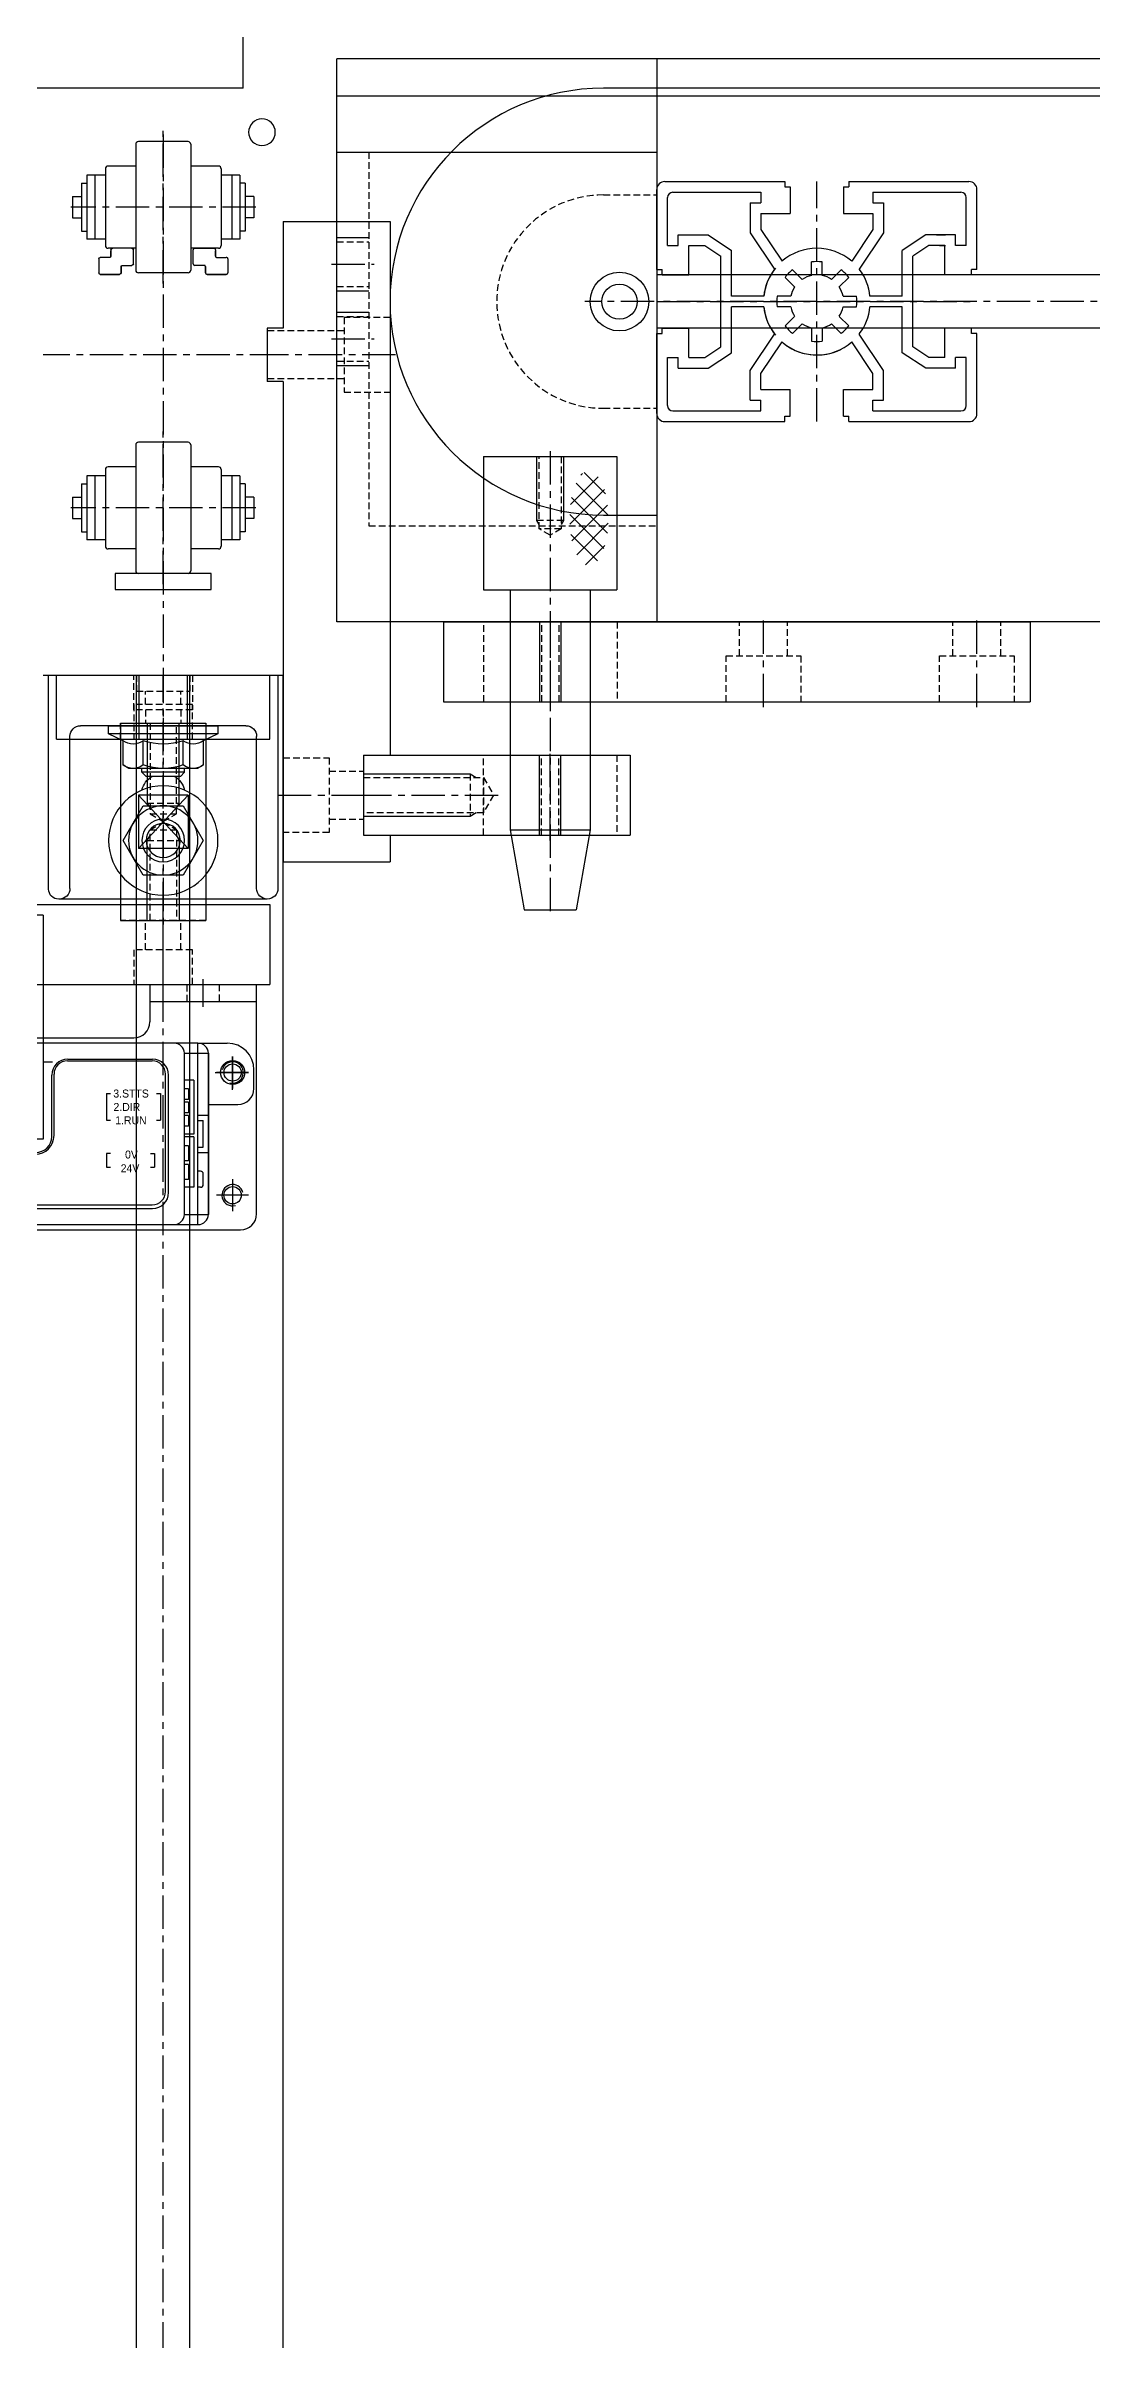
# Model space of a CAD drawing. Header units: inches. Extents: x 0 to 77285, y -118 to 40065.
# Drawn here: x 23850 to 24045.9, y 2276.9 to 2706.8 of the extents above; entities that cross this region are included whole.
import ezdxf

# ---------------------------------------------------------------- set-up
doc = ezdxf.new("R2010")
doc.units = ezdxf.units.IN
doc.header["$LTSCALE"] = 5
doc.header["$MEASUREMENT"] = 0
for name, pattern in [('CENTER', [2, 1.25, -0.25, 0.25, -0.25]), ('HIDDEN', [0.375, 0.25, -0.125]), ('PHANTOM', [2.5, 1.25, -0.25, 0.25, -0.25, 0.25, -0.25])]:
    doc.linetypes.add(name, pattern=pattern)
for name, color, linetype in [('11', 1, 'CENTER'), ('22', 2, 'HIDDEN'), ('44', 4, 'Continuous'), ('77', 40, 'HIDDEN'), ('99', 181, 'Continuous'), ('A', 8, 'Continuous'), ('B', 123, 'Continuous'), ('G', 231, 'Continuous'), ('T', 3, 'Continuous'), ('Y', 60, 'Continuous')]:
    doc.layers.add(name, color=color, linetype=linetype)
doc.layers.add('33', color=3, linetype='PHANTOM', lineweight=9)
doc.styles.add('SCI', font='')
doc.styles.get('SCI').set_extended_font_data('Gulim')
doc.dimstyles.new('SCH', dxfattribs={"dimtxt": 2.5, "dimasz": 2, "dimexe": 1.25, "dimexo": 0.625, "dimtad": 1, "dimdec": 8, "dimtxsty": 'SCI', "dimcen": 2.5, "dimclrd": 4, "dimclre": 4, "dimclrt": 7, "dimadec": 8, "dimazin": 2, "dimtfac": 1, "dimtdec": 8, "dimtmove": 0, "dimatfit": 3, "dimfxl": 1, "dimarcsym": 0})

# ---------------------------------------------------------------- blocks, each defined once
blk = doc.blocks.new('A$Ce3b21f13')
for p, q in [((60, -1.5), (60, -107)), ((60, -1.5), (60, -107)), ((60, -1.5), (60, -107)), ((2390, -1.5), (60, -1.5)), ((60, -8.5), (0, -8.5)), ((0, -107), (0, -8.5)), ((2390, -8.5), (60, -8.5)), ((0, -19), (60, -19)), ((0, -19), (60, -19)), ((61.5, -24.5), (84, -24.5)), ((84, -24.5), (84, -25.5)), ((84, -25.5), (85, -25.5)), ((85, -25.5), (85, -30.5)), ((95, -25.5), (95, -30.5)), ((95, -25.5), (96, -25.5)), ((96, -24.5), (96, -25.5)), ((96, -24.5), (118.5, -24.5)), ((60, -41), (60, -26)), ((62, -36.5), (62, -27.5)), ((63, -26.5), (79.5, -26.5)), ((77.5, -28.5), (79.5, -28.5)), ((77.5, -28.5), (77.5, -34.11)), ((79.5, -26.5), (79.5, -28.5)), ((100.5, -26.5), (100.5, -28.5)), ((100.5, -26.5), (117, -26.5)), ((100.5, -28.5), (102.5, -28.5)), ((102.5, -28.5), (102.5, -34.11)), ((118, -36.5), (118, -27.5)), ((120, -41), (120, -26)), ((77.5, -34.11), (82.05, -40.93)), ((79.5, -30.5), (79.5, -33.5)), ((79.5, -30.5), (85, -30.5)), ((79.5, -33.5), (83.46, -39.44)), ((95, -30.5), (100.5, -30.5)), ((100.5, -33.5), (96.54, -39.44)), ((102.5, -34.11), (97.95, -40.93)), ((100.5, -30.5), (100.5, -33.5)), ((62, -36.5), (64, -36.5)), ((64, -34.5), (69.61, -34.5)), ((64, -36.5), (64, -34.5)), ((66, -36.5), (69, -36.5)), ((66, -42), (66, -36.5)), ((69, -36.5), (72, -38.5)), ((69.61, -34.5), (74, -37.43)), ((72, -55.5), (72, -38.5)), ((74, -46), (74, -37.43)), ((110.39, -34.5), (106, -37.43)), ((106, -46), (106, -37.43)), ((111, -36.5), (108, -38.5)), ((108, -55.5), (108, -38.5)), ((116, -34.5), (110.39, -34.5)), ((114, -36.5), (111, -36.5)), ((112.39, -34.5), (114.08, -34.5)), ((113, -36.5), (114.08, -36.5)), ((114, -42), (114, -36.5)), ((116, -36.5), (116, -34.5)), ((118, -36.5), (116, -36.5)), ((60, -41), (61, -41)), ((2390, -42), (60, -42)), ((61, -42), (61, -41)), ((61, -42), (66, -42)), ((85.83, -44.24), (84.04, -42.45)), ((87.24, -42.83), (85.45, -41.04)), ((89, -42.1), (89, -39.57)), ((91, -42.1), (91, -39.57)), ((92.76, -42.83), (94.55, -41.04)), ((94.17, -44.24), (95.96, -42.45)), ((119, -42), (114, -42)), ((119, -42), (119, -41)), ((120, -41), (119, -41)), ((80.05, -46), (74, -46)), ((85.1, -46), (82.57, -46)), ((94.9, -46), (97.43, -46)), ((106, -46), (99.95, -46)), ((74, -56.57), (74, -48)), ((80.05, -48), (74, -48)), ((85.1, -48), (82.57, -48)), ((85.83, -49.76), (84.04, -51.55)), ((87.24, -51.17), (85.45, -52.96)), ((92.76, -51.17), (94.55, -52.96)), ((94.17, -49.76), (95.96, -51.55)), ((94.9, -48), (97.43, -48)), ((106, -48), (99.95, -48)), ((106, -56.57), (106, -48)), ((2390, -52), (60, -52)), ((60, -68), (60, -53)), ((60, -53), (61, -53)), ((61, -53), (61, -52)), ((61, -52), (66, -52)), ((66, -57.5), (66, -52)), ((69, -57.5), (72, -55.5)), ((77.5, -59.89), (82.05, -53.07)), ((79.5, -60.5), (83.46, -54.56)), ((89, -51.9), (89, -54.43)), ((91, -51.9), (91, -54.43)), ((100.5, -60.5), (96.54, -54.56)), ((102.5, -59.89), (97.95, -53.07)), ((111, -57.5), (108, -55.5)), ((114, -57.5), (114, -52)), ((119, -52), (114, -52)), ((119, -53), (119, -52)), ((120, -53), (119, -53)), ((120, -68), (120, -53)), ((62, -66.5), (62, -57.5)), ((62, -57.5), (64, -57.5)), ((64, -59.5), (64, -57.5)), ((64, -59.5), (69.61, -59.5)), ((66, -57.5), (69, -57.5)), ((69.61, -59.5), (74, -56.57)), ((77.5, -65.5), (77.5, -59.89)), ((102.5, -65.5), (102.5, -59.89)), ((110.39, -59.5), (106, -56.57)), ((116, -59.5), (110.39, -59.5)), ((114, -57.5), (111, -57.5)), ((116, -59.5), (116, -57.5)), ((118, -57.5), (116, -57.5)), ((118, -66.5), (118, -57.5)), ((79.5, -63.5), (79.5, -60.5)), ((79.5, -63.5), (85, -63.5)), ((85, -68.5), (85, -63.5)), ((95, -68.5), (95, -63.5)), ((95, -63.5), (100.5, -63.5)), ((100.5, -63.5), (100.5, -60.5)), ((63, -67.5), (79.5, -67.5)), ((77.5, -65.5), (79.5, -65.5)), ((79.5, -67.5), (79.5, -65.5)), ((84, -69.5), (84, -68.5)), ((84, -68.5), (85, -68.5)), ((95, -68.5), (96, -68.5)), ((96, -69.5), (96, -68.5)), ((100.5, -65.5), (102.5, -65.5)), ((100.5, -67.5), (100.5, -65.5)), ((100.5, -67.5), (117, -67.5)), ((61.5, -69.5), (84, -69.5)), ((96, -69.5), (118.5, -69.5)), ((60, -107), (0, -107)), ((2390, -107), (60, -107))]:
    blk.add_line(p, q)
for radius in [5.5, 3.3]:
    blk.add_circle((53, -47), radius)
for centre, radius, start, end in [((61.5, -26), 1.5, 90, 180), ((118.5, -26), 1.5, 0, 90), ((63, -27.5), 1, 90, 180), ((117, -27.5), 1, 0, 90), ((90, -47), 10, 49.1403, 130.8597), ((90, -47), 10, 140.9719, 174.2608), ((90, -47), 10, 142.644, 174.2608), ((90, -47), 7.5, 127.3377, 142.6623), ((90, -47), 5, 101.537, 123.463), ((90, -47), 7.5, 82.3377, 97.6623), ((90, -47), 5, 56.537, 78.463), ((90, -47), 7.5, 37.3377, 52.6623), ((90, -47), 10, 5.7392, 37.356), ((90, -47), 7.5, 172.3377, 187.6623), ((90, -47), 5, 146.537, 168.463), ((90, -47), 5, 11.537, 33.463), ((90, -47), 7.5, 352.3377, 7.6623), ((90, -47), 10, 185.7392, 217.356), ((90, -47), 10, 185.7392, 219.0281), ((90, -47), 7.5, 217.3377, 232.6623), ((90, -47), 5, 191.537, 213.463), ((90, -47), 5, 236.537, 258.463), ((90, -47), 5, 281.537, 303.463), ((90, -47), 5, 326.537, 348.463), ((90, -47), 7.5, 307.3377, 322.6623), ((90, -47), 10, 322.644, 354.2608), ((90, -47), 10, 229.1403, 296.5204), ((90, -47), 10, 230.7393, 310.8597), ((90, -47), 7.5, 262.3377, 277.6623), ((61.5, -68), 1.5, 180, 270), ((63, -66.5), 1, 180, 270), ((117, -66.5), 1, 270, 0), ((118.5, -68), 1.5, 270, 0)]:
    blk.add_arc(centre, radius, start, end)
at = {"layer": '11'}
for p, q in [((90, -69.5), (90, -24.5)), ((-1, -40), (7, -40)), ((59.5, -47), (46.5, -47)), ((2390, -47), (60, -47)), ((60, -47), (120, -47)), ((-1, -54), (7, -54))]:
    blk.add_line(p, q, dxfattribs=at)
at = {"layer": '22'}
for p, q in [((6, -19), (6, -89)), ((50, -27), (60, -27)), ((0, -35.81), (6, -35.81)), ((0, -44.19), (6, -44.19)), ((0, -49.81), (6, -49.81)), ((0, -58.19), (6, -58.19)), ((50, -67), (60, -67)), ((6, -89), (60, -89))]:
    blk.add_line(p, q, dxfattribs=at)
blk.add_arc((50, -47), 20, 90, 270, dxfattribs=at)
at = {"layer": 'B'}
for p, q in [((60, -7), (50, -7)), ((2390, -7), (60, -7)), ((50, -87), (60, -87))]:
    blk.add_line(p, q, dxfattribs=at)
blk.add_arc((50, -47), 40, 90, 270, dxfattribs=at)
at = {"layer": 'G'}
for p in [(60, -1.5), (0, -8.5)]:
    blk.add_line(p, (0, -1.5), dxfattribs=at)
at = {"layer": 'T'}
for p, q in [((0, -35), (6, -35)), ((0, -45), (6, -45)), ((0, -49), (6, -49)), ((0, -59), (6, -59))]:
    blk.add_line(p, q, dxfattribs=at)
blk = doc.blocks.new('A$C5A8004F1')
at = {"layer": '11'}
for p, q in [((0, 41.34), (0, -60)), ((-22.5, 0), (22.5, 0))]:
    blk.add_line(p, q, dxfattribs=at)
blk = doc.blocks.new('A$C681845F8')
for p, q in [((12.2, 26.1), (12.2, 2.5)), ((22, 26.6), (12.7, 26.6)), ((22.5, 26.1), (22.5, 2.5)), ((6.5, 21.5), (6.5, 7.1)), ((12.2, 22), (7, 22)), ((27.7, 22), (22.5, 22)), ((28.2, 21.5), (28.2, 7.1)), ((2, 18.8), (2, 9.8)), ((2, 18.8), (3, 18.8)), ((3, 20.3), (3, 8.3)), ((6.5, 20.3), (3, 20.3)), ((4.5, 20.3), (4.5, 8.3)), ((31.7, 20.3), (28.2, 20.3)), ((30.2, 20.3), (30.2, 8.3)), ((31.7, 20.3), (31.7, 8.3)), ((32.7, 18.8), (31.7, 18.8)), ((32.7, 18.8), (32.7, 9.8)), ((0.35, 16.28), (0.35, 12.31)), ((0.35, 16.28), (2, 16.28)), ((34.35, 16.28), (32.7, 16.28)), ((34.35, 16.28), (34.35, 12.31)), ((0.35, 12.31), (2, 12.31)), ((2, 9.8), (3, 9.8)), ((32.7, 9.8), (31.7, 9.8)), ((34.35, 12.31), (32.7, 12.31)), ((6.5, 8.3), (3, 8.3)), ((12.2, 6.6), (7, 6.6)), ((27.7, 6.6), (22.5, 6.6)), ((31.7, 8.3), (28.2, 8.3)), ((22, 2), (12.7, 2))]:
    blk.add_line(p, q)
for centre, start, end in [((12.7, 26.1), 90, 180), ((22, 26.1), 0, 90), ((7, 21.5), 90, 180), ((27.7, 21.5), 0, 90), ((7, 7.1), 180, 270), ((27.7, 7.1), 270, 0), ((12.7, 2.5), 180, 270), ((22, 2.5), 270, 0)]:
    blk.add_arc(centre, 0.5, start, end)
at = {"layer": '11'}
for p, q in [((17.35, 0), (17.35, 28.6)), ((34.7, 14.3), (0, 14.3))]:
    blk.add_line(p, q, dxfattribs=at)
blk = doc.blocks.new('34543e5435435')
at = {"color": 6}
for p, q in [((-4.6, -2.3), (-4.6, 1.3)), ((-4.6, 1.3), (-4.6, -2.3)), ((-4.3, 1.6), (-3.1, 1.6)), ((-3.1, 1.6), (-4.3, 1.6)), ((-2.9, 1.8), (-2.9, 3.6)), ((-2.6, 3.9), (0, 3.9)), ((0.3, 3.6), (0.3, 0)), ((-1.7, -2.6), (-4.3, -2.6)), ((-1.7, -2.6), (-4.3, -2.6)), ((-1.4, -0.5), (-1.4, -2.3)), ((-1.4, -0.5), (-1.4, -2.3)), ((0, -0.3), (-1.2, -0.3)), ((-1.2, -0.3), (-0.2, -0.3))]:
    blk.add_line(p, q, dxfattribs=at)
for centre, radius, start, end in [((-4.3, 1.3), 0.3, 90, 180), ((-4.3, 1.3), 0.3, 90, 180), ((-3.1, 1.8), 0.2, 270, 0), ((-3.1, 1.8), 0.2, 270, 0), ((-2.6, 3.6), 0.3, 90, 180), ((0, 3.6), 0.3, 0, 90), ((0, 0), 0.3, 270, 0), ((-4.3, -2.3), 0.3, 180, 270), ((-4.3, -2.3), 0.3, 180, 270), ((-1.7, -2.3), 0.3, 270, 0), ((-1.7, -2.3), 0.3, 270, 0), ((-1.2, -0.5), 0.2, 90, 180), ((-1.2, -0.5), 0.2, 90, 180)]:
    blk.add_arc(centre, radius, start, end, dxfattribs=at)
blk = doc.blocks.new('A$C41a9233e')
at = {"layer": 'G'}
blk.add_lwpolyline([(-9, 19.77), (9, 19.77), (9, 16.77), (-9, 16.77)], close=True, dxfattribs=at)
blk.add_circle((-18.5, 102.48), 2.5, dxfattribs=at)
blk.add_blockref('A$C5A8004F1', (0, 60.73))
at = {"layer": 'B', "linetype": 'Continuous', "extrusion": (0, 0, -1), "zscale": -1}
for p in [(-17.35, 74.13), (-17.35, 17.77)]:
    blk.add_blockref('A$C681845F8', p, dxfattribs=at)
at = {"layer": 'G', "xscale": -1, "rotation": 270}
blk.add_blockref('34543e5435435', (-9.5, 80.43), dxfattribs=at)
at = {"layer": 'G', "rotation": 90.00000000000001}
blk.add_blockref('34543e5435435', (9.5, 80.43), dxfattribs=at)
blk = doc.blocks.new('A$C5cfc03fb')
at = {"layer": '11'}
blk.add_line((0, 0), (0, 100), dxfattribs=at)
blk.add_blockref('A$C41a9233e', (-135, -0.73))
at = {"xscale": -1}
blk.add_blockref('A$C41a9233e', (135, -0.73), dxfattribs=at)
blk = doc.blocks.new('A$Cae29cbc6')
for p, q in [((10, 0), (10, -15)), ((10, 0), (120, 0)), ((120, 0), (120, -15)), ((10, -15), (120, -15))]:
    blk.add_line(p, q)
at = {"layer": '11'}
for p, q in [((30.08, -16), (30.08, 1)), ((70, -16), (70, 1)), ((110, -16), (110, 1))]:
    blk.add_line(p, q, dxfattribs=at)
at = {"layer": '22'}
for p, q in [((17.58, -15), (17.58, 0)), ((28.46, -15), (28.46, 0)), ((31.7, -15), (31.7, 0)), ((42.58, 0), (42.58, -15)), ((65.5, -6.4), (65.5, 0)), ((74.5, -6.4), (74.5, 0)), ((105.5, -6.4), (105.5, 0)), ((114.5, -6.4), (114.5, 0)), ((63, -15), (63, -6.4)), ((63, -6.4), (77, -6.4)), ((77, -6.4), (77, -15)), ((103, -15), (103, -6.4)), ((103, -6.4), (117, -6.4)), ((117, -6.4), (117, -15))]:
    blk.add_line(p, q, dxfattribs=at)
at = {"layer": 'T'}
for p, q in [((28.08, -15), (28.08, 0)), ((32.08, -15), (32.08, 0))]:
    blk.add_line(p, q, dxfattribs=at)
blk = doc.blocks.new('A$Cb0f354e5')
for p, q in [((13, 37, 0), (-3, 37, 0)), ((-3, 37, 0), (-3, 0)), ((13, 37, 0), (13, 0)), ((0.34, 23.5, 0), (9.66, 23.5, 0)), ((0.34, 23.5, 0), (0.34, 13.5, 0)), ((9.66, 23.5, 0), (9.66, 13.5, 0)), ((0.34, 13.5, 0), (9.66, 13.5, 0)), ((13, 0), (-3, 0))]:
    blk.add_line(p, q)
at = {"layer": '11'}
blk.add_line((5, 38, 0), (5, -1), dxfattribs=at)
at = {"layer": '22'}
for p, q in [((2.54, 20, 0), (2.54, 37, 0)), ((7.46, 37, 0), (7.46, 20, 0)), ((8, 22, 0), (2, 22, 0)), ((5, 18.58, 0), (2.54, 20, 0)), ((7.46, 20, 0), (2.54, 20, 0)), ((5, 18.42, 0), (2.54, 17, 0)), ((7.46, 20, 0), (5, 18.58, 0)), ((7.46, 17, 0), (5, 18.42, 0)), ((8, 15, 0), (2, 15, 0)), ((2.54, 17, 0), (2.54, 0, 0)), ((7.46, 17, 0), (2.54, 17, 0)), ((7.46, 0, 0), (7.46, 17, 0))]:
    blk.add_line(p, q, dxfattribs=at)
at = {"layer": 'A'}
for p, q in [((9.66, 13.5, 0), (0.34, 23.5, 0)), ((0.34, 13.5, 0), (9.66, 23.5, 0))]:
    blk.add_line(p, q, dxfattribs=at)
at = {"layer": 'T'}
for p, q in [((2, 22, 0), (2, 37, 0)), ((8, 37, 0), (8, 22, 0)), ((2.54, 21.06, 0), (2, 22, 0)), ((8, 22, 0), (7.46, 21.06, 0)), ((2.54, 15.94, 0), (2, 15, 0)), ((2, 15, 0), (2, 0, 0)), ((8, 15, 0), (7.46, 15.94, 0)), ((8, 0, 0), (8, 15, 0))]:
    blk.add_line(p, q, dxfattribs=at)
blk = doc.blocks.new('A$Cc19e61f4')
for p, q in [((-20, 12), (20, 12)), ((-20, 0), (-20, 12)), ((-5.5, 5.5, 0), (-5.5, 12, 0)), ((5.5, 12, 0), (5.5, 5.5, 0)), ((20, 0), (20, 12)), ((5.5, 5.5, 0), (-5.5, 5.5, 0)), ((-3.3, 5.5, 0), (-3.3, 3, 0)), ((3.3, 5.5, 0), (3.3, 3, 0)), ((-20, 0), (20, 0)), ((-8, 0), (-8, 3)), ((-8, 3), (8, 3)), ((8, 3), (8, 0))]:
    blk.add_line(p, q)
at = {"layer": '11'}
blk.add_line((0, 13, 0), (0, -1, 0), dxfattribs=at)
blk = doc.blocks.new('A$Ce1e81472')
for p, q in [((0, 12), (40, 12)), ((0, 0), (0, 12)), ((15, 12, 0), (15, 9, 0)), ((15, 9), (25, 9)), ((16.7, 6.5, 0), (16.7, 9, 0)), ((23.3, 6.5, 0), (23.3, 9, 0)), ((25, 12, 0), (25, 9, 0)), ((40, 0), (40, 12)), ((25.5, 6.5, 0), (14.5, 6.5, 0)), ((14.5, 6.5, 0), (14.5, 0, 0)), ((25.5, 0, 0), (25.5, 6.5, 0)), ((0, 0), (40, 0))]:
    blk.add_line(p, q)
at = {"layer": '11'}
blk.add_line((20, 13, 0), (20, -1, 0), dxfattribs=at)
blk = doc.blocks.new('A$C3dc8191a')
for p, q in [((0, 12), (40, 12)), ((0, 0), (0, 12)), ((15.5, 0), (15.5, 12)), ((24.5, 12), (24.5, 0)), ((40, 0), (40, 12)), ((0, 0), (40, 0))]:
    blk.add_line(p, q)
at = {"layer": '11'}
blk.add_line((20, 13), (20, -1), dxfattribs=at)
blk = doc.blocks.new('A$C8b1ceeae')
for p, q in [((-10, 0), (10, 0)), ((-10, 0), (-10, -43)), ((10, 0), (10, -7)), ((100, 0), (120, 0)), ((100, 0), (100, -7)), ((120, -43), (120, 0)), ((-10, -3.2), (10, -3.2)), ((100, -3.2), (120, -3.2)), ((13, -10), (97, -10)), ((-7, -46), (117, -46))]:
    blk.add_line(p, q)
for centre in [(-5.5, -16.5), (115.5, -16.5), (-5.5, -39.5), (115.5, -39.5)]:
    blk.add_circle(centre, 1.62)
for centre, start, end in [((13, -7), 180, 270), ((97, -7), 270, 0), ((-7, -43), 180, 270), ((117, -43), 270, 0)]:
    blk.add_arc(centre, 3, start, end)
at = {"layer": '11'}
for p, q in [((0, -4.2), (0, 1)), ((110, -4.2), (110, 1)), ((-2.5, -16.5), (-8.5, -16.5)), ((-5.5, -13.5), (-5.5, -19.5)), ((118.5, -16.5), (112.5, -16.5)), ((115.5, -13.5), (115.5, -19.5)), ((-5.5, -36.5), (-5.5, -42.5)), ((115.5, -36.5), (115.5, -42.5)), ((-8.5, -39.5), (-2.5, -39.5)), ((118.5, -39.5), (112.5, -39.5))]:
    blk.add_line(p, q, dxfattribs=at)
at = {"layer": '22'}
for p, q in [((-3, -3.2), (-3, 0)), ((3, 0), (3, -3.2)), ((107, -3.2), (107, 0)), ((113, 0), (113, -3.2))]:
    blk.add_line(p, q, dxfattribs=at)
at = {"layer": 'T'}
for centre, start, end in [((-5.5, -16.5), 15, 285), ((115.5, -16.5), 255, 165), ((-5.5, -39.5), 255, 165), ((115.5, -39.5), 15, 285)]:
    blk.add_arc(centre, 2, start, end, dxfattribs=at)
blk = doc.blocks.new('A$C9c3b0687E')
for p, q in [((114.5, 28.5), (8.5, 28.5)), ((114.5, 28.5), (8.5, 28.5)), ((111.5, 28.5), (111.5, 28.5)), ((112, -3.6), (112, 26.6)), ((112, 26.6), (116.49, 26.6)), ((114.5, 28.5), (120, 28.5)), ((114.5, -5.5), (114.5, 28.5)), ((114.5, 4.5), (114.5, 26.6)), ((116.5, 26.6), (116.49, -3.6)), ((116.49, -3.6), (116.5, 26.6)), ((87.1, 11), (87.1, 22.5)), ((87.53, 11.19), (87.53, 22.69)), ((90.03, 25.19), (105.93, 25.19)), ((90.1, 25.5), (106, 25.5)), ((108.43, 0.69), (108.43, 22.69)), ((109, 0.5), (109, 22.5)), ((113.7, 21.57), (112, 21.57)), ((113.7, 21.57), (113.7, 11.42)), ((125, 20), (125, 23.5)), ((97.37, 19.05), (98.12, 19.05)), ((97.37, 19.05), (97.37, 14.05)), ((106.73, 19.05), (107.48, 19.05)), ((107.48, 19.05), (107.48, 14.05)), ((112.7, 19.92), (112, 19.92)), ((112.7, 17.92), (112, 17.92)), ((112.7, 17.42), (112, 17.42)), ((112.7, 19.92), (112.7, 17.92)), ((112.7, 17.42), (112.7, 15.42)), ((97.37, 14.05), (98.12, 14.05)), ((106.73, 14.05), (107.48, 14.05)), ((112.7, 15.42), (112, 15.42)), ((112.7, 14.92), (112, 14.92)), ((112.7, 12.92), (112, 12.92)), ((112.7, 14.92), (112.7, 12.92)), ((114.5, 15), (116.5, 15)), ((114.5, 14), (115.5, 14)), ((115.5, 9), (115.5, 14)), ((116.5, 17), (122, 17)), ((113.7, 11.42), (112, 11.42)), ((113.7, 10.93), (112, 10.93)), ((112.7, 9.23), (112, 9.23)), ((112.7, 9.23), (112.7, 6.43)), ((113.7, 10.93), (113.7, 1.53)), ((114.5, 9), (115.5, 9)), ((98.12, 7.81), (97.37, 7.81)), ((97.37, 7.81), (97.37, 5.26)), ((97.37, 5.26), (98.12, 5.26)), ((105.62, 7.81), (106.37, 7.81)), ((105.62, 5.26), (106.37, 5.26)), ((106.37, 7.81), (106.37, 5.26)), ((112.7, 6.43), (112, 6.43)), ((112.7, 5.73), (112, 5.73)), ((112.7, 5.73), (112.7, 2.93)), ((114.5, 8), (116.5, 8)), ((115, 4.5), (114.5, 4.5)), ((112.7, 2.93), (112, 2.93)), ((113.7, 1.53), (112, 1.53)), ((115, 1.5), (114.5, 1.5)), ((114.5, -3.6), (114.5, 1.5)), ((115.5, 2), (115.5, 4)), ((16.43, -1.81), (105.93, -1.81)), ((16.5, -2.5), (106, -2.5)), ((112, -3.6), (116.49, -3.6)), ((6.5, -5.5), (114.5, -5.5)), ((6.5, -5.5), (114.5, -5.5))]:
    blk.add_line(p, q)
blk.add_circle((121, 23), 2.25)
for centre, radius, start, end in [((110, 26.5), 2, 2.9928, 89.9448), ((114.5, 26.5), 2, 2.9928, 89.9448), ((120, 23.5), 5, 0, 90), ((90.1, 22.5), 3, 90, 180), ((90.03, 22.69), 2.5, 90, 180), ((105.93, 22.69), 2.5, 0, 90), ((106, 22.5), 3, 0, 90), ((122, 20), 3, 270, 0), ((84.03, 11.19), 3.5, 270, 0), ((84.1, 11), 3, 270, 0), ((115, 4), 0.5, 0, 90), ((105.93, 0.69), 2.5, 270, 0), ((106, 0.5), 3, 270, 0), ((115, 2), 0.5, 270, 0), ((110, -3.5), 2, 270.0552, 357.0072), ((114.5, -3.5), 2, 270, 357.134)]:
    blk.add_arc(centre, radius, start, end)
at = {"layer": '11'}
for p, q in [((121, 19.75), (121, 26.25)), ((117.75, 23), (124.25, 23))]:
    blk.add_line(p, q, dxfattribs=at)
at = {"style": 'SCI'}
for s, p in [('3.STTS', (98.64, 18.31)), ('2.DIR', (98.67, 15.79)), ('1.RUN', (99, 13.29)), ('24V', (100.02, 4.3)), ('0V', (100.84, 6.88))]:
    blk.add_text(s, height=1.5, dxfattribs=at).set_placement(p)
blk = doc.blocks.new('A$C8a6ad95f')
for p, q in [((-155, 15, 0), (155, 15, 0)), ((-155, 15, 0), (-155, 0, 0)), ((155, 15, 0), (155, 0, 0)), ((-155, 0, 0), (155, 0, 0))]:
    blk.add_line(p, q)
at = {"layer": '11'}
for p, q in [((-135, -1, 0), (-135, 16, 0)), ((-77.5, -1, 0), (-77.5, 16, 0)), ((-30, -1), (-30, 16)), ((0, 16), (0, -1)), ((30, -1), (30, 16)), ((77.5, -1, 0), (77.5, 16, 0)), ((135, -1, 0), (135, 16, 0))]:
    blk.add_line(p, q, dxfattribs=at)
at = {"layer": '22'}
for p, q in [((-143, 15, 0), (-143, 12, 0)), ((-127, 15, 0), (-127, 12, 0)), ((-23, 0), (-23, 15)), ((23, 15), (23, 0)), ((127, 15, 0), (127, 12, 0)), ((143, 15, 0), (143, 12, 0)), ((-143, 12, 0), (-127, 12, 0)), ((-138.3, 6.5, 0), (-138.3, 12, 0)), ((-131.7, 6.5, 0), (-131.7, 12, 0)), ((143, 12, 0), (127, 12, 0)), ((131.7, 6.5, 0), (131.7, 12, 0)), ((138.3, 6.5, 0), (138.3, 12, 0)), ((-140.5, 0, 0), (-140.5, 6.5, 0)), ((-140.5, 6.5, 0), (-129.5, 6.5, 0)), ((-129.5, 6.5, 0), (-129.5, 0, 0)), ((140.5, 6.5, 0), (129.5, 6.5, 0)), ((129.5, 6.5, 0), (129.5, 0, 0)), ((140.5, 0, 0), (140.5, 6.5, 0))]:
    blk.add_line(p, q, dxfattribs=at)
at = {"layer": '77'}
for p, q in [((-91.5, 0, 0), (-91.5, 15, 0)), ((-63.5, 0, 0), (-63.5, 15, 0)), ((-33.32, 0), (-33.32, 15)), ((-26.68, 0), (-26.68, 15)), ((26.68, 0), (26.68, 15)), ((33.32, 0), (33.32, 15)), ((63.5, 0, 0), (63.5, 15, 0)), ((91.5, 0, 0), (91.5, 15, 0))]:
    blk.add_line(p, q, dxfattribs=at)
at = {"layer": 'T'}
for p, q in [((-34, 0), (-34, 15)), ((-26, 0), (-26, 15)), ((26, 0), (26, 15)), ((34, 0), (34, 15))]:
    blk.add_line(p, q, dxfattribs=at)
blk = doc.blocks.new('A$C9345a28b')
for name, p in [('A$C3dc8191a', (240, -12, 0)), ('A$C8a6ad95f', (125, -58, 0))]:
    blk.add_blockref(name, p)
at = {"xscale": -1}
blk.add_blockref('A$Cb0f354e5', (265, -46, 0), dxfattribs=at)
at = {"layer": '22'}
blk.add_blockref('A$Cc19e61f4', (260, -12, 0), dxfattribs=at)
at = {"layer": '77'}
blk.add_blockref('A$Ce1e81472', (240, -12, 0), dxfattribs=at)
at = {"layer": '99'}
blk.add_blockref('A$C9c3b0687E', (152, -97.5, 0), dxfattribs=at)
at = {"layer": 'Y'}
blk.add_blockref('A$C8b1ceeae', (157.5, -58, 0), dxfattribs=at)
blk = doc.blocks.new('A$C368a4807')
blk.add_blockref('A$C9345a28b', (0, 0))
blk = doc.blocks.new('A$C632A6005')
for p, q in [((-21.5, 0), (-21.5, -40)), ((21.5, 0), (-21.5, 0)), ((21.5, -40.1), (21.5, 0)), ((-17.5, -40), (-17.5, -11.5)), ((-15.5, -9.5), (15.5, -9.5)), ((10.25, -9.5), (-10.25, -9.5)), ((-10.25, -9.5), (-10.25, -11)), ((-10.25, -11), (10.25, -11)), ((-10.25, -11), (-7.51, -12.3)), ((-7.51, -12.3), (-7.51, -16.89)), ((-3.75, -16.86), (-3.75, -12.3)), ((3.76, -16.86), (3.76, -12.3)), ((7.51, -12.3), (10.25, -11)), ((7.51, -16.89), (7.51, -12.3)), ((10.25, -11), (10.25, -9.5)), ((17.5, -40), (17.5, -11.5)), ((-7.51, -16.89), (-6.44, -17.5)), ((6.45, -17.5), (7.51, -16.89)), ((-6.44, -17.5), (6.45, -17.5)), ((-4, -18.2), (-4, -17.5)), ((-4, -18.2), (4, -18.2)), ((-3.2, -19), (-4, -18.2)), ((-3.2, -19), (3.2, -19)), ((3.2, -19), (4, -18.2)), ((4, -18.2), (4, -17.5)), ((-3.75, -24.5), (-7.5, -31)), ((3.75, -24.5), (-3.75, -24.5)), ((7.51, -31), (3.75, -24.5)), ((-7.5, -31), (-3.75, -37.5)), ((3.75, -37.5), (7.51, -31)), ((-3.75, -37.5), (3.75, -37.5)), ((-19.5, -42), (19.6, -42))]:
    blk.add_line(p, q)
for radius in [10.25, 6.5, 4, 3.2]:
    blk.add_circle((0, -31), radius)
for centre, radius, start, end in [((-15.5, -11.5), 2, 90, 180), ((-5.63, -9.89), 3.06, 232.1211, 307.8789), ((0, -1.68), 11.26, 250.5288, 289.4712), ((5.63, -9.89), 3.06, 232.1211, 307.8789), ((15.5, -11.5), 2, 0, 90), ((-5.63, -14.44), 3.06, 232.1211, 307.8789), ((0, -6.24), 11.26, 250.5288, 289.4712), ((5.63, -14.44), 3.06, 232.1211, 307.8789), ((0, -22.5), 4.1, 121.3886, 166.7272), ((0, -22.5), 4.1, 13.2728, 58.6114), ((-19.5, -40), 2, 180, 270), ((-19.5, -40), 2, 270, 0), ((19.5, -40), 2, 180, 270), ((19.6, -40.1), 1.9, 270, 0)]:
    blk.add_arc(centre, radius, start, end)
blk = doc.blocks.new('af!@$!2^^&&@$aD읾ㅇㄹA$C5BB358B1')
for p, q in [((1.74, 42), (43.74, 42)), ((1.74, 42), (1.74, 0)), ((43.74, 42), (43.74, 32.5)), ((12.24, 32.5), (11.24, 31.5)), ((43.74, 32.5), (11.24, 0)), ((11.24, 31.5), (11.24, 0)), ((12.24, 32.5), (43.74, 32.5)), ((13.99, 32.5), (34.49, 32.5)), ((13.99, 31), (13.99, 32.5)), ((34.49, 31), (13.99, 31)), ((16.73, 29.7), (13.99, 31)), ((34.49, 31), (31.74, 29.7)), ((34.49, 32.5), (34.49, 31)), ((16.73, 25.11), (16.73, 29.7)), ((20.48, 25.14), (20.48, 29.7)), ((27.99, 25.14), (27.99, 29.7)), ((31.74, 29.7), (31.74, 25.11)), ((11.24, 24.75), (12.74, 24.75)), ((11.24, 4.04), (11.24, 24.54)), ((12.74, 24.75), (12.74, 4.25)), ((12.74, 24.75), (14.04, 22.01)), ((14.04, 22.01), (18.63, 22.01)), ((17.79, 24.5), (16.73, 25.11)), ((30.68, 24.5), (17.79, 24.5)), ((18.63, 22.01), (19.24, 20.94)), ((20.24, 23.8), (20.24, 24.5)), ((28.24, 23.8), (20.24, 23.8)), ((21.04, 23), (20.24, 23.8)), ((27.44, 23), (21.04, 23)), ((27.44, 23), (28.24, 23.8)), ((28.24, 23.8), (28.24, 24.5)), ((31.74, 25.11), (30.68, 24.5)), ((18.59, 18.25), (14.04, 18.25)), ((19.24, 20.94), (19.24, 8.06)), ((19.94, 18.5), (19.24, 18.5)), ((19.94, 18.5), (19.94, 10.5)), ((20.74, 17.7), (19.94, 18.5)), ((20.74, 17.7), (20.74, 11.3)), ((18.59, 10.75), (14.04, 10.75)), ((19.94, 10.5), (19.24, 10.5)), ((20.74, 11.3), (19.94, 10.5)), ((14.04, 6.99), (12.74, 4.25)), ((18.63, 6.99), (14.04, 6.99)), ((19.24, 8.06), (18.63, 6.99)), ((12.74, 4.25), (11.24, 4.25)), ((1.74, 0), (11.24, 0))]:
    blk.add_line(p, q)
for centre, radius, start, end in [((18.61, 32.11), 3.06, 232.1211, 307.8789), ((24.24, 40.32), 11.26, 250.5288, 289.4712), ((29.87, 32.11), 3.06, 232.1211, 307.8789), ((11.62, 20.13), 3.06, 322.1211, 37.8789), ((18.61, 27.56), 3.06, 232.1211, 307.8789), ((16.18, 20.13), 3.06, 322.1211, 37.8789), ((24.24, 35.76), 11.26, 250.5288, 289.4712), ((29.87, 27.56), 3.06, 232.1211, 307.8789), ((3.42, 14.5), 11.26, 340.5288, 19.4712), ((7.98, 14.5), 11.26, 340.5288, 19.4712), ((11.62, 8.87), 3.06, 322.1211, 37.8789), ((16.18, 8.87), 3.06, 322.1211, 37.8789)]:
    blk.add_arc(centre, radius, start, end)
at = {"layer": '11'}
for p, q in [((24.24, 20.66), (24.24, 44.03)), ((21.83, 14.5), (0, 14.5))]:
    blk.add_line(p, q, dxfattribs=at)
blk = doc.blocks.new('A$C9cdbb54b')
for p in [(237.5, 0, 0), (282.5, -675, 0)]:
    blk.add_line(p, (282.5, 0, 0))
at = {"layer": '11'}
blk.add_line((260, -675, 0), (260, 0, 0), dxfattribs=at)
at = {"layer": 'A'}
for p, q in [((255, -675, 0), (255, 0, 0)), ((265, -675, 0), (265, 0, 0))]:
    blk.add_line(p, q, dxfattribs=at)
at = {"layer": '44', "xscale": -1}
blk.add_blockref('A$C632A6005', (260, 0, 0), dxfattribs=at)
at = {"layer": '44', "extrusion": (0, 0, -1), "zscale": -1}
blk.add_blockref('af!@$!2^^&&@$aD읾ㅇㄹA$C5BB358B1', (-239.24, -87, 0), dxfattribs=at)
blk = doc.blocks.new('A$Cf7c8dc8a')
at = {"layer": '33'}
h = blk.add_hatch(dxfattribs=at)
h.set_pattern_fill('NET', color=256, scale=20, angle=-45)
h.set_pattern_definition([(315, (-19888.0082, 60077.531), (1.76776695, 1.76776695), []), (45, (-19888.0082, 60077.531), (-1.76776695, 1.76776695), [])])
edge = h.paths.add_edge_path()
edge.add_ellipse((7.29, 13.39), major_axis=(0, 8.88), ratio=0.409244, start_angle=0, end_angle=360)
for p, q in [((-12.5, 25), (-12.5, 0)), ((-12.5, 25), (12.5, 25)), ((12.5, 25), (12.5, 0)), ((-12.5, 0), (12.5, 0)), ((-7.5, 0), (-7.5, -45)), ((7.5, 0), (7.5, -45)), ((-7.5, -45), (7.5, -45, 0)), ((-7.5, -45), (-4.86, -60)), ((7.5, -45), (4.86, -60)), ((-4.86, -60), (4.86, -60))]:
    blk.add_line(p, q)
at = {"layer": '11'}
blk.add_line((0, 26), (0, -61), dxfattribs=at)
at = {"layer": '22'}
for p, q in [((-2.07, 11.4), (-2.07, 25)), ((2.07, 25), (2.07, 11.4)), ((2.5, 13), (-2.5, 13)), ((0, 10.21), (-2.07, 11.4)), ((2.07, 11.4), (-2.07, 11.4)), ((2.07, 11.4), (0, 10.21))]:
    blk.add_line(p, q, dxfattribs=at)
at = {"layer": 'T'}
for p, q in [((-2.5, 13), (-2.5, 25)), ((2.5, 25), (2.5, 13)), ((-2.07, 12.25), (-2.5, 13)), ((2.5, 13), (2.07, 12.25))]:
    blk.add_line(p, q, dxfattribs=at)
blk = doc.blocks.new('A$C6daa445e')
for p, q in [((0, 25), (0, 5)), ((0, 25), (20, 25)), ((20, 25), (20, -75)), ((-3, 5), (-3, -5)), ((0, 5), (-3, 5)), ((0, -5), (-3, -5)), ((0, -5), (0, -95)), ((15, -75), (20, -75)), ((15, -75), (15, -90)), ((15, -90), (20, -90)), ((20, -90), (20, -95)), ((0, -95), (20, -95))]:
    blk.add_line(p, q)
at = {"layer": '11'}
for p, q in [((21, 0), (-4, 0)), ((-1, -82.5), (16, -82.5))]:
    blk.add_line(p, q, dxfattribs=at)
at = {"layer": '22'}
for p, q in [((11.4, 4.5), (-3, 4.5)), ((20, 7), (11.4, 7)), ((11.4, 7), (11.4, -7)), ((11.4, -4.5), (-3, -4.5)), ((11.4, -7), (20, -7)), ((0, -75.5), (8.6, -75.5)), ((8.6, -75.5), (8.6, -89.5)), ((8.6, -78), (15, -78)), ((8.6, -89.5), (0, -89.5)), ((8.6, -87), (15, -87))]:
    blk.add_line(p, q, dxfattribs=at)
blk = doc.blocks.new('A$C44720e32')
for p, q in [((0, 7.5), (0, -7.5)), ((0, 7.5), (50, 7.5)), ((50, 7.5), (50, -7.5)), ((0, -7.5), (50, -7.5))]:
    blk.add_line(p, q)
at = {"layer": '11'}
for p, q in [((35, -8.5), (35, 8.5)), ((-1, 0), (25.42, 0))]:
    blk.add_line(p, q, dxfattribs=at)
at = {"layer": '22'}
for p, q in [((33.38, -7.5), (33.38, 7.5)), ((36.62, -7.5), (36.62, 7.5)), ((0, 3.32), (22.5, 3.32)), ((20, 4), (20, -4)), ((22.5, 3.32), (24.42, 0)), ((22.5, 3.32), (22.5, -3.32)), ((24.42, 0), (22.5, -3.32)), ((22.5, -3.32), (0, -3.32))]:
    blk.add_line(p, q, dxfattribs=at)
at = {"layer": '77'}
for p, q in [((22.5, -7.5), (22.5, 7.5)), ((47.5, 7.5), (47.5, -7.5))]:
    blk.add_line(p, q, dxfattribs=at)
at = {"layer": 'T'}
for p, q in [((33, -7.5), (33, 7.5)), ((37, -7.5), (37, 7.5)), ((0, 4), (20, 4)), ((20, 4), (21.17, 3.32)), ((20, -4), (0, -4)), ((21.17, -3.32), (20, -4))]:
    blk.add_line(p, q, dxfattribs=at)
blk = doc.blocks.new('A$Cc354dd45')
for name, p in [('A$C6daa445e', (0, -25)), ('A$C44720e32', (15, -107.5))]:
    blk.add_blockref(name, p)
at = {"layer": '44'}
blk.add_blockref('A$Cf7c8dc8a', (50, -69), dxfattribs=at)
blk = doc.blocks.new('A$C531a9386')
at = {"ltscale": 0.6}
for p, q in [((-130.55, 41.2), (-131.55, 40.2)), ((-131.55, 40.2), (-131.55, 37.2)), ((-122.55, 40.2), (-131.55, 40.2)), ((-130.55, 41.2), (-127.05, 41.2)), ((-127.05, 41.2), (-123.55, 41.2)), ((-122.55, 40.2), (-123.55, 41.2)), ((-122.55, 37.2), (-122.55, 40.2)), ((-134.55, 36.7), (-134.05, 37.2)), ((-134.55, 10.1), (-134.55, 36.7)), ((-131.55, 36.7), (-134.55, 36.7)), ((-134.05, 37.2), (-131.55, 37.2)), ((-131.55, 37.2), (-122.55, 37.2)), ((-131.55, 36.7), (-131.55, 37.2)), ((-122.55, 36.7), (-131.55, 36.7)), ((-131.55, 36.7), (-131.55, 9.6)), ((-122.55, 36.7), (-122.55, 37.2)), ((-122.55, 37.2), (-120.05, 37.2)), ((-119.55, 36.7), (-122.55, 36.7)), ((-122.55, 9.6), (-122.55, 36.7)), ((-120.05, 37.2), (-119.55, 36.7)), ((-119.55, 36.7), (-119.55, 10.1)), ((-118.05, 32.6), (-119.55, 32.6)), ((-118.05, 31.6), (-119.55, 31.6)), ((-114.05, 32.6), (-118.05, 32.6)), ((-113.05, 31.6), (-118.05, 31.6)), ((-113.05, 31.6), (-114.05, 32.6)), ((-113.05, 28.2), (-113.05, 31.6)), ((-119.55, 28.2), (-111.05, 28.2)), ((-110.55, 27.7), (-119.55, 27.7)), ((-113.55, 11), (-113.55, 27.7)), ((-110.55, 27.7), (-111.05, 28.2)), ((-110.55, 27.7), (-110.55, 11.5)), ((-134.55, 10.1), (-134.05, 9.6)), ((-120.05, 9.6), (-119.55, 10.1)), ((-110.55, 11.5), (-111.05, 11))]:
    blk.add_line(p, q, dxfattribs=at)
for p, q in [((63.95, 13.6), (63.45, 13.1)), ((63.45, 13.1), (63.45, 12)), ((63.95, 13.6), (82.95, 13.6)), ((82.95, 13.6), (83.45, 13.1)), ((83.45, 13.1), (83.45, 12)), ((150, 12), (-150, 12)), ((-150, 0), (-150, 12)), ((-134.55, 10.1), (-119.55, 10.1)), ((-120.05, 9.6), (-134.05, 9.6)), ((-111.05, 11), (-119.65, 11)), ((-110.55, 11.5), (-119.55, 11.5)), ((-100, 12), (-98.5, 10.5)), ((-98.5, 10.5), (-98.5, 0)), ((-93.6, 10.5), (-92.1, 12)), ((-93.6, 10.5), (-93.6, 0)), ((60.95, 12), (60.95, 5.6)), ((60.95, 12), (85.95, 12)), ((83, 12), (84.5, 10.5)), ((84.5, 10.5), (84.5, 0)), ((85.95, 12), (85.95, 5.6)), ((89.4, 10.5), (90.9, 12)), ((89.4, 10.5), (89.4, 0)), ((150, 0), (150, 12)), ((85.95, 5.6), (60.95, 5.6)), ((150, 0), (-150, 0))]:
    blk.add_line(p, q)
blk.add_open_spline([(-118.05, 39.1), (-118.05, 26.7), (-118.05, 21.7)], degree=1, knots=[0, 0, 0.712644, 1, 1], dxfattribs=at)
blk = doc.blocks.new('*D582')
at = {"color": 4, "lineweight": -2, "transparency": 16777216}
for p, q in [((23904.49, 2754.34), (23904.49, 3414.26)), ((26464.49, 2754.34), (26464.49, 3414.26)), ((24064.49, 3314.26), (26304.49, 3314.26))]:
    blk.add_line(p, q, dxfattribs=at)
at = {"color": 4, "transparency": 16777216}
for points in [[(24064.49, 3340.93), (24064.49, 3287.59), (23904.49, 3314.26)], [(26304.49, 3340.93), (26304.49, 3287.59), (26464.49, 3314.26)]]:
    blk.add_solid(points, dxfattribs=at)
at = {"layer": 'Defpoints', "color": 0, "transparency": 16777216}
for p in [(26464.49, 3314.26), (23904.49, 2704.34), (26464.49, 2704.34)]:
    blk.add_point(p, dxfattribs=at)
at = {"color": 7, "transparency": 16777216, "insert": (25184.49, 3466.79), "char_height": 200, "attachment_point": 5, "style": 'SCI'}
blk.add_mtext('2560', dxfattribs=at)

msp = doc.modelspace()

# ---------------------------------------------------------------- block references
for name, p in [('A$Ce3b21f13', (23904.49380061, 2705.83538786)), ('A$C368a4807', (23611.99380061, 2588.83538786)), ('A$C5cfc03fb', (23736.99380061, 2588.83538786)), ('A$Cc354dd45', (23894.49380061, 2673.83538786)), ('A$Cae29cbc6', (23914.49380061, 2598.83538786)), ('A$C9cdbb54b', (23611.99380061, 2588.83538786))]:
    msp.add_blockref(name, p)
at = {"layer": 'A'}
msp.add_blockref('A$C531a9386', (23736.99380061, 2698.83538786, 0.00000001), dxfattribs=at)

# ---------------------------------------------------------------- dimensions: what is measured, and where the dimension line sits
dim = msp.add_linear_dim(base=(26464.4938006124, 3314.2601312156), p1=(23904.4938006124, 2704.3353878621), p2=(26464.4938006124, 2704.3353878621), dimstyle='SCH', override={"dimscale": 80})
dim.commit()
dim.dimension.update_dxf_attribs({"geometry": '*D582', "text_midpoint": (25184.4938006124, 3466.7900912688)})

doc.saveas('drawing.dxf')
